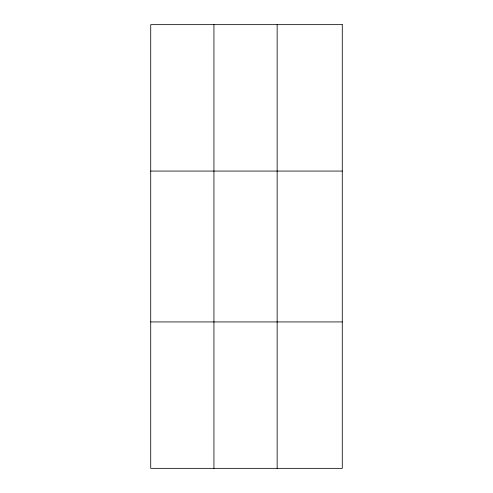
<?xml version="1.0" encoding="UTF-8"?>
<svg xmlns="http://www.w3.org/2000/svg" width="493" height="493" viewBox="0 0 493 493"><rect width="100%" height="100%" fill="white"/><g stroke="black" fill="none" stroke-linecap="round" stroke-linejoin="round"><path stroke-width="0.74" d="M213.937 24.65L213.937 468.35M277.152 24.65L277.152 468.35M150.722 171.071L342.278 171.071M150.722 321.929L342.278 321.929M342.278 24.65L342.278 468.35L150.722 468.35L150.722 24.65L342.278 24.65"/></g></svg>
